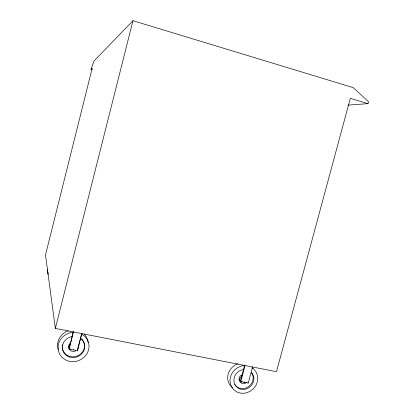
<?xml version="1.0" encoding="UTF-8"?>
<svg xmlns="http://www.w3.org/2000/svg" width="414" height="414" viewBox="0 0 414 414"><rect width="100%" height="100%" fill="white"/><g stroke="black" fill="none" stroke-linecap="round" stroke-linejoin="round"><path stroke-width="0.62" d="M92.286 69.712L91.044 69.361L93.999 61.008L132.966 20.7L353.209 87.623L368.507 101.709L367.984 103.645L348.076 105.115M367.984 103.645L350.316 98.351L276.485 371.689L55.352 328.421L132.966 20.7M81.894 333.394L77.501 350.668L69.076 349.069L73.34 331.604M69.076 349.069L73.418 331.956M77.568 349.675L81.594 333.855M252.581 366.887L248.24 383.069L240.736 381.646L240.389 381.232L244.679 365.189M240.736 381.646L245.036 365.578M70.199 343.139L69.423 344.07A4.559 4.285 -30.8 0 0 68.843 347.46L69.278 348.531M70.364 343.868L69.583 344.805A4.575 4.295 -30.8 0 0 69.003 348.205L69.438 349.281L71.11 350.891A4.89 4.595 -30.9 0 0 74.665 351.289L75.809 350.829M91.044 69.361L92.182 68.284L45.493 254.988L55.352 328.421M242.045 375.891L240.42 377.464A4.249 3.876 -51.8 0 0 239.825 380.668L240.187 381.672L241.647 383.173A4.549 4.145 -51.8 0 0 244.809 383.509L246.744 382.376M242.361 374.654L240.425 375.783L239.711 376.668A4.238 3.866 -51.7 0 0 239.116 379.861M238.055 363.746L235.23 364.941L232.259 367.187L229.915 370.085A13.843 12.643 -51.7 0 0 227.979 380.554L229.18 383.83L231.219 386.614L232.585 387.664M68.398 330.791L65.712 331.857L62.442 334.207L59.89 337.26A14.883 13.998 -30.6 0 0 58.001 348.376L58.477 349.545M244.576 381.987L244.141 381.941L244.493 382.36M69.003 348.686L70.209 348.919M240.389 381.232L242.262 381.584M80.383 338.388L81.734 339.387L83.431 341.566L84.451 344.112A10.873 10.215 -30.9 0 1 83.064 352.164L81.222 354.379L78.862 356.097L76.14 357.199A11.633 10.935 -30.9 0 1 67.689 356.273L65.417 354.622L63.699 352.443L62.659 349.887A10.878 10.221 -30.8 0 1 64.041 341.778L65.904 339.552L68.284 337.829L71.027 336.737A11.633 10.93 -30.8 0 1 72.186 336.494M81.755 334.15L84.87 336.463L87.209 339.485L88.622 343.004A15.059 14.148 -31 0 1 86.697 354.146L84.151 357.215L80.885 359.59L77.118 361.117A16.115 15.147 -30.9 0 1 65.412 359.854L62.26 357.567L59.88 354.55L58.431 351.01A15.07 14.159 -30.7 0 1 60.34 339.759L62.923 336.67L66.235 334.284L70.038 332.773A16.12 15.142 -30.8 0 1 73.501 332.256M240.932 382.355L239.483 380.859L239.116 379.861M251.966 367.689L254.243 369.474L256.261 372.289L257.446 375.586A13.998 12.756 -51.8 0 1 255.485 386.076L253.14 388.989L250.175 391.256L246.78 392.726A14.982 13.662 -51.8 0 1 236.363 391.649L233.605 389.533L231.545 386.717L230.334 383.405A14.004 12.767 -51.7 0 1 232.29 372.817L234.66 369.888L237.667 367.616L241.093 366.157A14.982 13.657 -51.7 0 1 244.705 365.614M247.882 382.655L248.24 383.069M81.532 338.673L82.883 340.411M84.125 334.02L86.438 337.006L87.835 340.494A14.878 13.988 -30.8 0 1 88.156 342.347M234.681 384.383L235.789 385.9L237.771 387.426A10.78 9.832 -51.8 0 0 245.269 388.218L247.712 387.157L249.854 385.527L251.541 383.431A10.071 9.186 -51.8 0 0 252.949 375.871L251.365 372.486M251.381 372.253L252.845 374.287L253.699 376.668A10.102 9.211 -51.8 0 1 252.286 384.249L250.594 386.35L248.447 387.99L245.994 389.051A10.816 9.858 -51.8 0 1 238.474 388.26L236.487 386.733L235.002 384.699L234.133 382.313A10.107 9.217 -51.7 0 1 235.545 374.68L237.253 372.564L239.416 370.923L241.89 369.873A10.816 9.858 -51.7 0 1 243.448 369.552M252.297 367.725L252.964 368.651M83.219 340.846L84.239 343.382A10.831 10.179 -30.9 0 1 82.857 351.408L81.025 353.618L78.67 355.326L75.953 356.423A11.592 10.899 -30.8 0 1 67.534 355.497L65.272 353.851L63.559 351.683L62.519 349.137A10.836 10.184 -30.7 0 1 62.224 346.942M77.413 350.285L77.501 350.668M73.216 349.488L73.294 349.871M47.931 273.287A9.765 9.408 -23.8 0 1 47.781 269.504M48.133 274.415A9.843 9.481 -24 0 1 47.858 272.515M62.26 345.835A10.836 10.184 -30.7 0 1 62.416 344.722M78.287 346.932A4.57 4.295 -30.9 0 1 78.086 348.086"/></g></svg>
